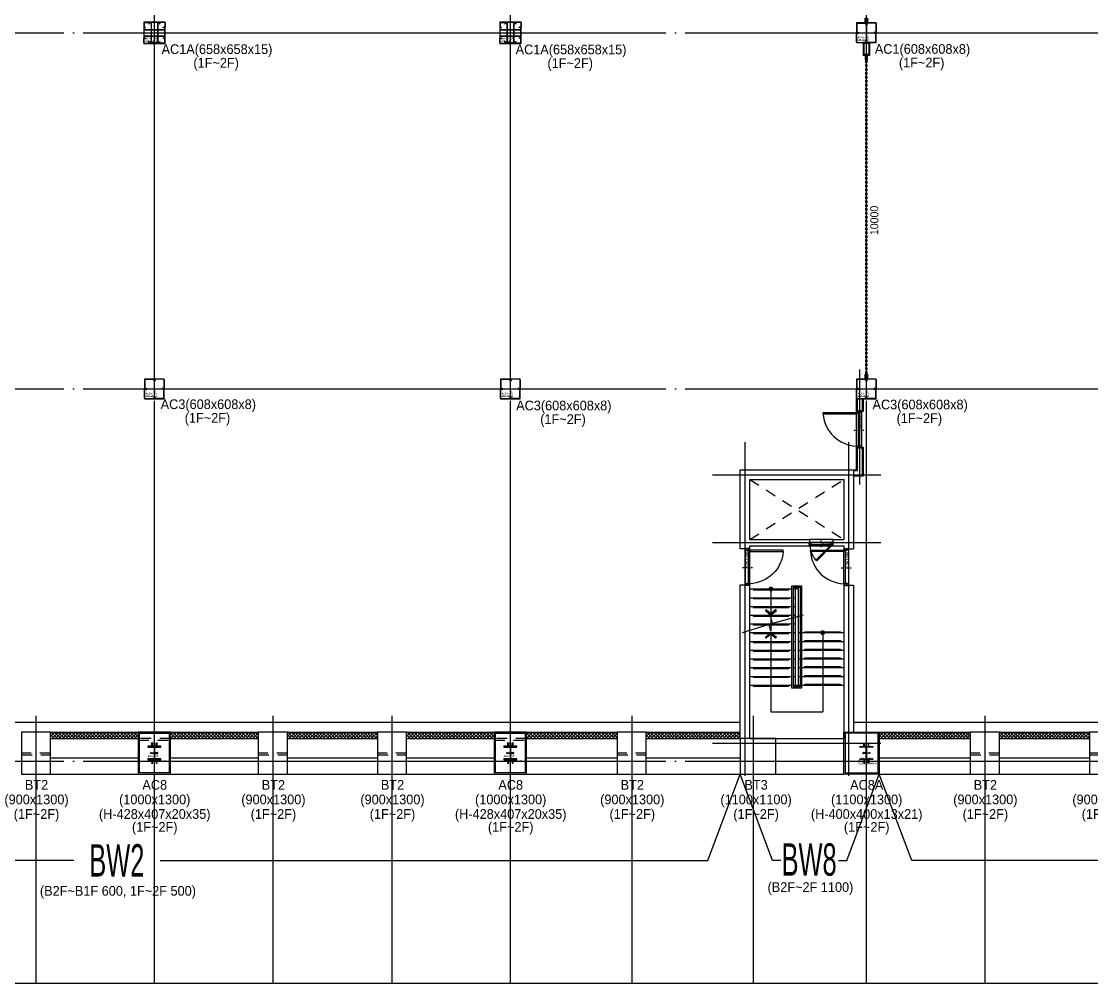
# Model space of a CAD drawing. Header units: millimetres. Extents: x -47382 to 204618, y -51045 to 127155.
# Drawn here: x 53890 to 86960, y 0 to 29723 of the extents above; entities that cross this region are included whole.
import ezdxf
from ezdxf.enums import TextEntityAlignment as Align

# ---------------------------------------------------------------- set-up
doc = ezdxf.new("R2010")
doc.units = ezdxf.units.MM
doc.header["$LTSCALE"] = 300
doc.header["$MEASUREMENT"] = 0
for name, pattern in [('CEN', [62, 60, -1, 0, -1]), ('HID', [2, 1.1, -0.9]), ('HIDDEN2', [0.1875, 0.125, -0.0625])]:
    doc.linetypes.add(name, pattern=pattern)
doc.layers.get('0').update_dxf_attribs({"linetype": 'CONTINUOUS'})
doc.layers.get('Defpoints').update_dxf_attribs({"color": 153, "linetype": 'CONTINUOUS'})
doc.layers.add('A-ANNO-NPLT', color=129, linetype='CONTINUOUS', plot=False)
doc.layers.add('Defpoint', color=161, linetype='CONTINUOUS', plot=False)
for name, color, linetype in [('A-CEN', 1, 'CEN'), ('A-DOOR', 4, 'CONTINUOUS'), ('A-DOOR-JAMB', 4, 'CONTINUOUS'), ('A-DOOR-SILL', 8, 'CONTINUOUS'), ('A-DOOR-SWING', 8, 'CONTINUOUS'), ('A-FLOR-FLIN-TYP2', 8, 'CONTINUOUS'), ('A-FLOR-STRA-ETC', 7, 'CONTINUOUS'), ('A-FLOR-STRA-MAIN', 4, 'CONTINUOUS'), ('A-FLOR-STRA-SUB', 9, 'CONTINUOUS'), ('A-PS-HID', 5, 'HID'), ('A-ST-AXIS-CEN', 252, 'CEN'), ('A-ST-COL', 2, 'CONTINUOUS'), ('A-ST-CONC', 2, 'CONTINUOUS'), ('A-WALL-DRY1', 7, 'CONTINUOUS'), ('A-WALL-MASN', 3, 'CONTINUOUS'), ('Bound', 9, 'CONTINUOUS'), ('HID', 7, 'HID'), ('방화셔터', 11, 'HID'), ('블럭', 5, 'CONTINUOUS'), ('충돌방지대 IN', 4, 'CONTINUOUS')]:
    doc.layers.add(name, color=color, linetype=linetype)
doc.styles.add('ksm', font='')
doc.styles.add('SH_대대리576', font='NanumGothicBold.ttf')
doc.styles.add('SHP-나눔bo', font='')
doc.styles.add('돋움', font='')
doc.styles.get('ksm').set_extended_font_data('Dotum')
doc.styles.get('SHP-나눔bo').set_extended_font_data('NanumGothic', bold=True)
doc.styles.get('돋움').set_extended_font_data('Dotum')

# ---------------------------------------------------------------- blocks, each defined once
blk = doc.blocks.new('XR-평면도$0$8F-PLAN$0$arrow2')
at = {"color": 8}
blk.add_lwpolyline([(0, 0.87), (0.74, 0), (0, -0.87), (0.15, -1), (1, 0), (0.15, 1)], close=True, dxfattribs=at)
for points in [[(0, 0.87), (0.15, 1), (0.74, 0), (1, 0)], [(0.74, 0), (1, 0), (0, -0.87), (0.15, -1)]]:
    blk.add_solid(points, dxfattribs=at)
blk = doc.blocks.new('A$C0e376f74')
at = {"layer": 'A-ANNO-NPLT', "linetype": 'HIDDEN2'}
for p, q in [((-20, 140), (-20, 10)), ((0, 140), (-20, 140)), ((0, 120), (-20, 120)), ((0, 30), (-20, 30)), ((0, 10), (-20, 10)), ((-10, 140), (-10, 10)), ((0, 140), (0, 10)), ((525, 230), (525, -80)), ((1100, 140), (1120, 140)), ((1100, 140), (1100, 10)), ((1100, 120), (1120, 120)), ((1100, 30), (1120, 30)), ((1100, 10), (1120, 10)), ((1110, 140), (1110, 10)), ((1120, 140), (1120, 10))]:
    blk.add_line(p, q, dxfattribs=at)
at = {"layer": 'A-ANNO-NPLT', "linetype": 'ByBlock'}
blk.add_lwpolyline([(1067, 102), (33, 102), (33, 147), (1067, 147)], close=True, dxfattribs=at)
at = {"layer": 'A-DOOR', "linetype": 'ByBlock'}
blk.add_lwpolyline([(1067, 1181), (1067, 147), (1022, 147), (1022, 1181)], close=True, dxfattribs=at)
at = {"layer": 'A-DOOR-JAMB'}
for points in [[(0, 20), (0, 0), (30, 0), (30, 50), (45, 50), (45, 100), (30, 100), (30, 150), (0, 150), (0, 130)], [(1100, 20), (1100, 0), (1070, 0), (1070, 50), (1055, 50), (1055, 100), (1070, 100), (1070, 150), (1100, 150), (1100, 130)]]:
    blk.add_lwpolyline(points, dxfattribs=at)
at = {"layer": 'A-DOOR-SILL'}
for p, q in [((30, 150), (1070, 150)), ((1070, 0), (30, 0))]:
    blk.add_line(p, q, dxfattribs=at)
at = {"layer": 'A-DOOR-SWING'}
blk.add_arc((1107, 109), 1075, 94.5299, 177.8035, dxfattribs=at)
at = {"layer": 'A-ANNO-NPLT', "linetype": 'ByBlock', "style": 'SHP-나눔bo'}
blk.add_text('1100 X 2200', height=60, dxfattribs=at).set_placement((781, 16), align=Align.CENTER)
blk = doc.blocks.new('A$Ce0defec1')
at = {"layer": 'A-ANNO-NPLT', "linetype": 'HIDDEN2'}
for p, q in [((-120, 720), (-120, 700)), ((-120, 720), (0, 720)), ((-120, 710), (0, 710)), ((-120, 700), (0, 700)), ((-110, 720), (-110, 700)), ((-20, 720), (-20, 700)), ((0, 720), (0, 700)), ((-160, 350), (78, 350)), ((-120, 0), (-120, -20)), ((-120, 0), (0, 0)), ((-110, 0), (-110, -20)), ((-20, 0), (-20, -20)), ((0, 0), (0, -20)), ((-120, -10), (0, -10)), ((-120, -20), (0, -20))]:
    blk.add_line(p, q, dxfattribs=at)
at = {"layer": 'A-ANNO-NPLT', "linetype": 'ByBlock'}
blk.add_lwpolyline([(-120, 677), (-85, 677), (-85, 23), (-120, 23)], close=True, dxfattribs=at)
at = {"layer": 'A-DOOR', "linetype": 'ByBlock'}
for p, q in [((-582, 215), (-120, 677)), ((-120, 677), (-120, 700)), ((-120, 700), (0, 700)), ((-120, 677), (-98, 655)), ((-85, 677), (-120, 677)), ((-85, 665), (-85, 677)), ((0, 665), (-85, 665)), ((0, 700), (0, 665)), ((-561, 192), (-98, 655))]:
    blk.add_line(p, q, dxfattribs=at)
blk.add_lwpolyline([(-582, 215), (-561, 192)], dxfattribs=at)
at = {"layer": 'A-DOOR-JAMB'}
for p, q in [((-85, 23), (-120, 23)), ((-120, 23), (-120, 0)), ((-110, 0), (0, 0)), ((-85, 35), (-85, 23)), ((0, 35), (-85, 35)), ((0, 0), (0, 35))]:
    blk.add_line(p, q, dxfattribs=at)
at = {"layer": 'A-DOOR-SILL'}
blk.add_line((0, 18), (0, 665), dxfattribs=at)
at = {"layer": 'A-DOOR-SWING'}
blk.add_arc((-117, 691), 668, 228.3916, 269.7655, dxfattribs=at)
at = {"layer": 'A-ANNO-NPLT', "linetype": 'ByBlock', "style": 'SHP-나눔bo'}
blk.add_text('700X1800', height=45, rotation=90, dxfattribs=at).set_placement((-30, 502), align=Align.CENTER)
blk = doc.blocks.new('15')
at = {"layer": 'A-CEN'}
for p, q in [((-3350, -850), (-3350, 9450)), ((-150, 9450), (-150, -850)), ((-4350, 8450), (850, 8450)), ((-4350, 6350), (850, 6350)), ((850, 150), (-4350, 150))]:
    blk.add_line(p, q, dxfattribs=at)
at = {"layer": 'A-FLOR-FLIN-TYP2'}
blk.add_line((-640, 6450), (-1360, 6450), dxfattribs=at)
at = {"layer": 'A-FLOR-STRA-ETC'}
for p, q in [((-2550, 4920), (-2550, 4110)), ((-2550, 3570), (-2550, 1125)), ((-950, 3570), (-950, 1125)), ((-2550, 1125), (-950, 1125))]:
    blk.add_line(p, q, dxfattribs=at)
at = {"layer": 'A-FLOR-STRA-ETC', "const_width": 75}
for points in [[(-2550, 4957, -1), (-2550, 4882, -1)], [(-950, 3607, -1), (-950, 3532, -1)]]:
    blk.add_lwpolyline(points, format="xyb", close=True, dxfattribs=at)
at = {"layer": 'A-FLOR-STRA-ETC'}
blk.add_lwpolyline([(-1557, 4110), (-2496, 3852), (-2550, 4069), (-2550, 3611), (-2603, 3825), (-3443, 3568)], dxfattribs=at)
at = {"layer": 'A-FLOR-STRA-MAIN'}
for p, q in [((-3200, 4920), (-1900, 4920)), ((-3200, 4650), (-1900, 4650)), ((-1850, 4920), (-1800, 4920)), ((-1850, 4650), (-1800, 4650)), ((-3200, 4380), (-1900, 4380)), ((-1850, 4380), (-1800, 4380)), ((-3200, 4110), (-1900, 4110)), ((-1850, 4110), (-1800, 4110)), ((-3200, 3840), (-1900, 3840)), ((-1850, 3840), (-1800, 3840)), ((-3200, 3570), (-1900, 3570)), ((-1850, 3570), (-1800, 3570)), ((-1700, 3570), (-1650, 3570)), ((-1600, 3570), (-300, 3570)), ((-3200, 3300), (-1900, 3300)), ((-3200, 3030), (-1900, 3030)), ((-1850, 3300), (-1800, 3300)), ((-1850, 3030), (-1800, 3030)), ((-1700, 3300), (-1650, 3300)), ((-1700, 3030), (-1650, 3030)), ((-1600, 3300), (-300, 3300)), ((-1600, 3030), (-300, 3030)), ((-3200, 2760), (-1900, 2760)), ((-1850, 2760), (-1800, 2760)), ((-1700, 2760), (-1650, 2760)), ((-1600, 2760), (-300, 2760)), ((-3200, 2490), (-1900, 2490)), ((-1850, 2490), (-1800, 2490)), ((-1700, 2490), (-1650, 2490)), ((-1600, 2490), (-300, 2490)), ((-3200, 2220), (-1900, 2220)), ((-1850, 2220), (-1800, 2220)), ((-1700, 2220), (-1650, 2220)), ((-1600, 2220), (-300, 2220)), ((-3200, 1950), (-1900, 1950)), ((-1850, 1950), (-1800, 1950)), ((-1700, 1950), (-1650, 1950)), ((-1600, 1950), (-300, 1950))]:
    blk.add_line(p, q, dxfattribs=at)
blk.add_lwpolyline([(-1700, 4920), (-1800, 4920), (-1800, 1950), (-1700, 1950)], close=True, dxfattribs=at)
at = {"layer": 'A-FLOR-STRA-SUB'}
for points in [[(-1900, 5020), (-1600, 5020), (-1600, 1850), (-1900, 1850)], [(-1850, 4970), (-1650, 4970), (-1650, 1900), (-1850, 1900)]]:
    blk.add_lwpolyline(points, close=True, dxfattribs=at)
at = {"layer": 'A-FLOR-STRA-SUB', "color": 250}
for points in [[(-3100, 4920), (-3100, 4890), (-2000, 4890), (-2000, 4920)], [(-3100, 4650), (-3100, 4620), (-2000, 4620), (-2000, 4650)], [(-3100, 4380), (-3100, 4350), (-2000, 4350), (-2000, 4380)], [(-3100, 4110), (-3100, 4080), (-2000, 4080), (-2000, 4110)], [(-3100, 3840), (-3100, 3810), (-2000, 3810), (-2000, 3840)], [(-3100, 3570), (-3100, 3540), (-2000, 3540), (-2000, 3570)], [(-1500, 3570), (-1500, 3600), (-400, 3600), (-400, 3570)], [(-1500, 3300), (-1500, 3330), (-400, 3330), (-400, 3300)], [(-3100, 3300), (-3100, 3270), (-2000, 3270), (-2000, 3300)], [(-3100, 3030), (-3100, 3000), (-2000, 3000), (-2000, 3030)], [(-1500, 3030), (-1500, 3060), (-400, 3060), (-400, 3030)], [(-3100, 2760), (-3100, 2730), (-2000, 2730), (-2000, 2760)], [(-1500, 2760), (-1500, 2790), (-400, 2790), (-400, 2760)], [(-3100, 2490), (-3100, 2460), (-2000, 2460), (-2000, 2490)], [(-1500, 2490), (-1500, 2520), (-400, 2520), (-400, 2490)], [(-3100, 2220), (-3100, 2190), (-2000, 2190), (-2000, 2220)], [(-1500, 2220), (-1500, 2250), (-400, 2250), (-400, 2220)], [(-3100, 1950), (-3100, 1920), (-2000, 1920), (-2000, 1950)], [(-1500, 1950), (-1500, 1980), (-400, 1980), (-400, 1950)]]:
    blk.add_lwpolyline(points, dxfattribs=at)
at = {"layer": 'A-ST-CONC'}
for p, q in [((-3500, 8600), (0, 8600)), ((-3500, 6160), (-3500, 8600)), ((0, 8600), (0, 6160)), ((-3200, 8300), (-300, 8300)), ((-3200, 6450), (-3200, 8300)), ((-300, 8300), (-300, 6450)), ((-3200, 6450), (-1360, 6450)), ((-1360, 6450), (-1360, 6250)), ((-640, 6450), (-640, 6250)), ((-640, 6450), (-300, 6450)), ((-3200, 6160), (-3500, 6160)), ((-3200, 6250), (-1360, 6250)), ((-3200, 6160), (-3200, 6250)), ((-640, 6250), (-300, 6250)), ((-300, 6250), (-300, 6160)), ((-300, 6160), (0, 6160)), ((-3500, 300), (-3500, 5040)), ((-3200, 5040), (-3500, 5040)), ((-3200, 300), (-3200, 5040)), ((-300, 5040), (-300, 300)), ((-300, 5040), (0, 5040)), ((0, 5040), (0, 500)), ((-3200, 300), (-300, 300))]:
    blk.add_line(p, q, dxfattribs=at)
at = {"layer": 'A-DOOR', "xscale": -1}
for name, p, rotation in [('A$Ce0defec1', (-1350, 6370), 270.0000000001343), ('A$C0e376f74', (-3350, 5050), 270.0000000001381)]:
    blk.add_blockref(name, p, dxfattribs=dict(at, rotation=rotation))
at = {"layer": 'A-DOOR', "rotation": 90.0000000001394}
blk.add_blockref('A$C0e376f74', (-150, 5050), dxfattribs=at)
at = {"layer": 'A-FLOR-STRA-ETC', "xscale": 166.9148302599861, "yscale": 167.8920954242349, "zscale": 166.9148302599861, "rotation": 270.0000170093786}
blk.add_blockref('XR-평면도$0$8F-PLAN$0$arrow2', (-2550, 4277), dxfattribs=at)
at = {"layer": 'A-FLOR-STRA-ETC', "extrusion": (0, 0, -1), "xscale": 166.9148302599861, "yscale": 167.8920954242349, "zscale": -166.9148302599861, "rotation": 90.00001700937857}
blk.add_blockref('XR-평면도$0$8F-PLAN$0$arrow2', (2550, 3403), dxfattribs=at)
blk = doc.blocks.new('A$C53E97F43')
at = {"layer": '방화셔터'}
for p, q in [((0, 64), (0, 65)), ((0, 64), (0, 65)), ((0, 11), (0, 10)), ((0, 11), (0, 10)), ((20, 62), (20, 64)), ((20, 13), (20, 11)), ((79, 20), (82, 20)), ((79, 20), (80, 18)), ((80, 18), (79, 18)), ((79, 18), (80, 16)), ((80, 16), (79, 16)), ((79, 16), (80, 14)), ((80, 14), (79, 14)), ((79, 14), (80, 12)), ((80, 12), (79, 12)), ((79, 12), (80, 10)), ((89, 10), (80, 10)), ((82, 12), (82, 18)), ((82, 18), (87, 18)), ((87, 12), (82, 12)), ((87, 12), (87, 18)), ((88, 20), (90, 20)), ((90, 20), (89, 18)), ((89, 18), (90, 18)), ((90, 18), (89, 16)), ((89, 16), (90, 16)), ((90, 16), (89, 14)), ((89, 14), (90, 14)), ((90, 14), (89, 12)), ((89, 12), (90, 12)), ((90, 12), (89, 10))]:
    blk.add_line(p, q, dxfattribs=at)
for points in [[(0, 10), (10, 10), (10, 0), (150, 0), (150, 25), (90, 25), (90, 10), (80, 10), (80, 20), (50, 20), (50, 50), (150, 50), (150, 75), (10, 75), (10, 65), (0, 65)], [(0, 11), (11, 11), (11, 2), (148, 2), (148, 24), (91, 24), (91, 9), (78, 9), (78, 19), (48, 19), (48, 52), (148, 52), (148, 74), (11, 74), (11, 64), (0, 64)], [(20, 11), (20, 11), (0, 11), (0, 64), (20, 64)], [(20, 13), (2, 13), (2, 62), (20, 62)]]:
    blk.add_lwpolyline(points, dxfattribs=at)
for centre, radius, start, end in [((75, 41), 2, 39.9712, 180), ((74, 41), 0.5, 180, 0), ((75, 41), 1, 49.239, 180), ((48, 21), 35.2, 358.1243, 36.6903), ((47, 16), 40, 5.838, 42.0129), ((82, 20), 0.5, 180, 0), ((87, 20), 0.5, 180, 0)]:
    blk.add_arc(centre, radius, start, end, dxfattribs=at)
blk = doc.blocks.new('XR-평면도$0$DOOR_1000')
at = {"layer": 'A-DOOR', "xscale": -1, "rotation": 1.297666310037115e-12}
blk.add_blockref('A$C0e376f74', (1100, 0), dxfattribs=at)
blk = doc.blocks.new('AC1 (1~2f)')
at = {"layer": 'A-ST-COL'}
for p, q in [((0, 588), (0, 324)), ((8, 588), (8, 324)), ((20, 608), (284, 608)), ((20, 600), (284, 600)), ((295, 584), (282, 553)), ((290, 550), (282, 553)), ((303, 581), (290, 550)), ((305, 581), (318, 550)), ((313, 584), (326, 553)), ((318, 550), (326, 553)), ((588, 608), (324, 608)), ((588, 600), (324, 600)), ((600, 588), (600, 324)), ((608, 588), (608, 324)), ((0, 20), (0, 284)), ((8, 20), (8, 284)), ((20, 8), (284, 8)), ((20, 0), (284, 0)), ((24, 313), (55, 326)), ((24, 295), (55, 282)), ((27, 305), (58, 318)), ((27, 303), (58, 290)), ((58, 318), (55, 326)), ((58, 290), (55, 282)), ((290, 58), (282, 55)), ((295, 24), (282, 55)), ((303, 27), (290, 58)), ((305, 27), (318, 58)), ((313, 24), (326, 55)), ((318, 58), (326, 55)), ((588, 8), (324, 8)), ((588, 0), (324, 0)), ((550, 318), (553, 326)), ((581, 305), (550, 318)), ((581, 303), (550, 290)), ((550, 290), (553, 282)), ((584, 313), (553, 326)), ((584, 295), (553, 282)), ((600, 20), (600, 284)), ((608, 20), (608, 284))]:
    blk.add_line(p, q, dxfattribs=at)
for centre, radius, start, end in [((20, 588), 20, 90, 180), ((20, 588), 12, 90, 180), ((284, 588), 20, 340, 90), ((284, 588), 12, 340, 90), ((324, 588), 20, 90, 200), ((324, 588), 12, 90, 200), ((588, 588), 20, 0, 90), ((588, 588), 12, 0, 90), ((20, 324), 20, 180, 290), ((20, 284), 20, 70, 180), ((20, 20), 20, 180, 270), ((20, 324), 12, 180, 290), ((20, 284), 12, 70, 180), ((20, 20), 12, 180, 270), ((284, 20), 20, 270, 20), ((284, 20), 12, 270, 20), ((324, 20), 20, 160, 270), ((324, 20), 12, 160, 270), ((588, 324), 20, 250, 0), ((588, 284), 20, 0, 110), ((588, 324), 12, 250, 0), ((588, 284), 12, 0, 110), ((588, 20), 20, 270, 0), ((588, 20), 12, 270, 0)]:
    blk.add_arc(centre, radius, start, end, dxfattribs=at)
at = {"layer": 'Bound', "color": 9, "linetype": 'Continuous'}
for p, q in [((608, 608), (0, 608)), ((0, 608), (0, 0)), ((608, 0), (608, 608)), ((0, 0), (608, 0))]:
    blk.add_line(p, q, dxfattribs=at)
at = {"layer": 'Defpoint'}
for p, q in [((304, 608), (304, 0)), ((0, 304), (608, 304))]:
    blk.add_line(p, q, dxfattribs=at)
at = {"layer": 'Defpoint', "linetype": 'Continuous', "style": 'SH_대대리576'}
for s, p in [('AC1 (1~2F)', (31, 159)), ('608x608x8', (31, 78))]:
    blk.add_text(s, height=50, dxfattribs=at).set_placement(p, align=Align.MIDDLE_LEFT)
blk = doc.blocks.new('AC1A(1~2F)')
for points in [[(199, 678), (499, 678), (499, 663), (199, 663)], [(20, 499), (20, 199), (35, 199), (35, 499)], [(678, 199), (678, 499), (663, 499), (663, 199)], [(199, 20), (499, 20), (499, 35), (199, 35)]]:
    blk.add_hatch(color=9).paths.add_polyline_path(points)
for p, q in [((244, 665), (244, 33)), ((253, 665), (253, 33)), ((444, 665), (444, 33)), ((453, 665), (453, 33)), ((33, 453), (665, 453)), ((33, 444), (665, 444)), ((33, 254), (665, 254)), ((33, 245), (665, 245))]:
    blk.add_line(p, q)
at = {"color": 8, "linetype": 'Continuous'}
for points in [[(199, 678), (499, 678), (499, 663), (199, 663)], [(20, 499), (20, 199), (35, 199), (35, 499)], [(678, 199), (678, 499), (663, 499), (663, 199)], [(199, 20), (499, 20), (499, 35), (199, 35)]]:
    blk.add_lwpolyline(points, close=True, dxfattribs=at)
at = {"layer": 'A-ST-COL'}
for p, q in [((40, 678), (179, 678)), ((40, 670), (179, 670)), ((658, 678), (519, 678)), ((658, 670), (519, 670)), ((20, 658), (20, 519)), ((28, 658), (28, 519)), ((44, 508), (75, 521)), ((47, 500), (78, 513)), ((78, 513), (75, 521)), ((190, 654), (177, 623)), ((185, 620), (177, 623)), ((198, 651), (185, 620)), ((500, 651), (513, 620)), ((508, 654), (521, 623)), ((513, 620), (521, 623)), ((620, 513), (623, 521)), ((651, 500), (620, 513)), ((654, 508), (623, 521)), ((670, 658), (670, 519)), ((678, 658), (678, 519)), ((20, 40), (20, 179)), ((28, 40), (28, 179)), ((40, 28), (179, 28)), ((40, 20), (179, 20)), ((44, 190), (75, 177)), ((47, 198), (78, 185)), ((78, 185), (75, 177)), ((185, 78), (177, 75)), ((190, 44), (177, 75)), ((198, 47), (185, 78)), ((500, 47), (513, 78)), ((508, 44), (521, 75)), ((513, 78), (521, 75)), ((658, 28), (519, 28)), ((658, 20), (519, 20)), ((651, 198), (620, 185)), ((620, 185), (623, 177)), ((654, 190), (623, 177)), ((670, 40), (670, 179)), ((678, 40), (678, 179))]:
    blk.add_line(p, q, dxfattribs=at)
for centre, radius, start, end in [((40, 658), 20, 90, 180), ((40, 658), 12, 90, 180), ((179, 658), 20, 340, 90), ((179, 658), 12, 340, 90), ((519, 658), 20, 90, 200), ((519, 658), 12, 90, 200), ((658, 658), 20, 0, 90), ((658, 658), 12, 0, 90), ((40, 519), 20, 180, 290), ((40, 519), 12, 180, 290), ((658, 519), 20, 250, 0), ((658, 519), 12, 250, 0), ((40, 179), 20, 70, 180), ((40, 40), 20, 180, 270), ((40, 179), 12, 70, 180), ((40, 40), 12, 180, 270), ((179, 40), 20, 270, 20), ((179, 40), 12, 270, 20), ((519, 40), 20, 160, 270), ((519, 40), 12, 160, 270), ((658, 179), 20, 0, 110), ((658, 179), 12, 0, 110), ((658, 40), 20, 270, 0), ((658, 40), 12, 270, 0)]:
    blk.add_arc(centre, radius, start, end, dxfattribs=at)
at = {"layer": 'Bound', "color": 9, "linetype": 'Continuous'}
for p, q in [((678, 678), (20, 678)), ((20, 678), (20, 20)), ((678, 20), (678, 678)), ((20, 20), (678, 20))]:
    blk.add_line(p, q, dxfattribs=at)
at = {"layer": 'Defpoint'}
for p, q in [((349, 0), (349, 698)), ((0, 349), (698, 349))]:
    blk.add_line(p, q, dxfattribs=at)
at = {"layer": 'Defpoint', "linetype": 'Continuous', "style": 'SH_대대리576'}
for s, p in [('AC1A (1~2F)', (71, 174)), ('658x658x15', (71, 93))]:
    blk.add_text(s, height=50, dxfattribs=at).set_placement(p, align=Align.MIDDLE_LEFT)
blk = doc.blocks.new('AC3(1~2f)')
at = {"layer": 'A-ST-COL'}
for p, q in [((20, 608), (20, 344)), ((28, 608), (28, 344)), ((40, 628), (304, 628)), ((40, 620), (304, 620)), ((44, 333), (75, 346)), ((47, 325), (78, 338)), ((78, 338), (75, 346)), ((315, 604), (302, 573)), ((310, 570), (302, 573)), ((323, 601), (310, 570)), ((325, 601), (338, 570)), ((333, 604), (346, 573)), ((338, 570), (346, 573)), ((608, 628), (344, 628)), ((608, 620), (344, 620)), ((570, 338), (573, 346)), ((601, 325), (570, 338)), ((604, 333), (573, 346)), ((620, 608), (620, 344)), ((628, 608), (628, 344)), ((20, 40), (20, 304)), ((28, 40), (28, 304)), ((40, 28), (304, 28)), ((40, 20), (304, 20)), ((44, 315), (75, 302)), ((47, 323), (78, 310)), ((78, 310), (75, 302)), ((310, 78), (302, 75)), ((315, 44), (302, 75)), ((323, 47), (310, 78)), ((325, 47), (338, 78)), ((333, 44), (346, 75)), ((338, 78), (346, 75)), ((608, 28), (344, 28)), ((608, 20), (344, 20)), ((601, 323), (570, 310)), ((570, 310), (573, 302)), ((604, 315), (573, 302)), ((620, 40), (620, 304)), ((628, 40), (628, 304))]:
    blk.add_line(p, q, dxfattribs=at)
for centre, radius, start, end in [((40, 608), 20, 90, 180), ((40, 344), 20, 180, 290), ((40, 608), 12, 90, 180), ((40, 344), 12, 180, 290), ((304, 608), 20, 340, 90), ((304, 608), 12, 340, 90), ((344, 608), 20, 90, 200), ((344, 608), 12, 90, 200), ((608, 344), 20, 250, 0), ((608, 344), 12, 250, 0), ((608, 608), 20, 0, 90), ((608, 608), 12, 0, 90), ((40, 304), 20, 70, 180), ((40, 40), 20, 180, 270), ((40, 304), 12, 70, 180), ((40, 40), 12, 180, 270), ((304, 40), 20, 270, 20), ((304, 40), 12, 270, 20), ((344, 40), 20, 160, 270), ((344, 40), 12, 160, 270), ((608, 304), 20, 0, 110), ((608, 304), 12, 0, 110), ((608, 40), 20, 270, 0), ((608, 40), 12, 270, 0)]:
    blk.add_arc(centre, radius, start, end, dxfattribs=at)
at = {"layer": 'Bound', "color": 9, "linetype": 'Continuous'}
for p, q in [((628, 628), (20, 628)), ((20, 628), (20, 20)), ((628, 20), (628, 628)), ((20, 20), (628, 20))]:
    blk.add_line(p, q, dxfattribs=at)
at = {"layer": 'Defpoint'}
for p, q in [((324, 0), (324, 648)), ((0, 324), (648, 324))]:
    blk.add_line(p, q, dxfattribs=at)
at = {"layer": 'Defpoint', "linetype": 'Continuous', "style": 'SH_대대리576'}
for s, p in [('AC3 (1~2F)', (59, 178)), ('608x608x8', (59, 97))]:
    blk.add_text(s, height=50, dxfattribs=at).set_placement(p, align=Align.MIDDLE_LEFT)
blk = doc.blocks.new('ACT 지상1층구조평면도')
for points in [[(105842, 57556), (104922, 57556), (104922, 58776), (105842, 58776)], [(116842, 57556), (115922, 57556), (115922, 58776), (116842, 58776)], [(126722, 57556), (127742, 57556), (127742, 58776), (126722, 58776)], [(105304, 58470), (105296, 58470), (105296, 58480), (105331, 58480), (105331, 58470), (105323, 58470), (105323, 58380), (105304, 58380)], [(105440, 58470), (105432, 58470), (105432, 58480), (105467, 58480), (105467, 58470), (105459, 58470), (105459, 58380), (105440, 58380)], [(116304, 58470), (116296, 58470), (116296, 58480), (116331, 58480), (116331, 58470), (116323, 58470), (116323, 58380), (116304, 58380)], [(116440, 58470), (116432, 58470), (116432, 58480), (116467, 58480), (116467, 58470), (116459, 58470), (116459, 58380), (116440, 58380)], [(127306, 58456), (127298, 58456), (127298, 58466), (127333, 58466), (127333, 58456), (127325, 58456), (127325, 58366), (127306, 58366)], [(127459, 58456), (127467, 58456), (127467, 58466), (127432, 58466), (127432, 58456), (127440, 58456), (127440, 58366), (127459, 58366)], [(105282, 58157), (105282, 58149), (105272, 58149), (105272, 58184), (105282, 58184), (105282, 58176), (105372, 58176), (105372, 58157)], [(105304, 57862), (105296, 57862), (105296, 57852), (105331, 57852), (105331, 57862), (105323, 57862), (105323, 57952), (105304, 57952)], [(105482, 58157), (105482, 58149), (105492, 58149), (105492, 58184), (105482, 58184), (105482, 58176), (105392, 58176), (105392, 58157)], [(105440, 57862), (105432, 57862), (105432, 57852), (105467, 57852), (105467, 57862), (105459, 57862), (105459, 57952), (105440, 57952)], [(116282, 58157), (116282, 58149), (116272, 58149), (116272, 58184), (116282, 58184), (116282, 58176), (116372, 58176), (116372, 58157)], [(116304, 57862), (116296, 57862), (116296, 57852), (116331, 57852), (116331, 57862), (116323, 57862), (116323, 57952), (116304, 57952)], [(116482, 58157), (116482, 58149), (116492, 58149), (116492, 58184), (116482, 58184), (116482, 58176), (116392, 58176), (116392, 58157)], [(116440, 57862), (116432, 57862), (116432, 57852), (116467, 57852), (116467, 57862), (116459, 57862), (116459, 57952), (116440, 57952)], [(127285, 58177), (127285, 58185), (127275, 58185), (127275, 58150), (127285, 58150), (127285, 58158), (127375, 58158), (127375, 58177)], [(127306, 57876), (127298, 57876), (127298, 57866), (127333, 57866), (127333, 57876), (127325, 57876), (127325, 57966), (127306, 57966)], [(127478, 58177), (127478, 58185), (127488, 58185), (127488, 58150), (127478, 58150), (127478, 58158), (127388, 58158), (127388, 58177)], [(127459, 57876), (127467, 57876), (127467, 57866), (127432, 57866), (127432, 57876), (127440, 57876), (127440, 57966), (127459, 57966)]]:
    blk.add_lwpolyline(points, close=True)
at = {"color": 2, "linetype": 'Continuous'}
for points in [[(105392, 58323, -0.414214), (105414, 58345), (105585, 58345), (105585, 58380), (105178, 58380), (105178, 58345), (105350, 58345, -0.414214), (105372, 58323), (105372, 58009, -0.414214), (105350, 57987), (105178, 57987), (105178, 57952), (105585, 57952), (105585, 57987), (105414, 57987, -0.414214), (105392, 58009)], [(116392, 58323, -0.414214), (116414, 58345), (116585, 58345), (116585, 58380), (116178, 58380), (116178, 58345), (116350, 58345, -0.414214), (116372, 58323), (116372, 58009, -0.414214), (116350, 57987), (116178, 57987), (116178, 57952), (116585, 57952), (116585, 57987), (116414, 57987, -0.414214), (116392, 58009)], [(127375, 58323, 0.414214), (127353, 58345), (127182, 58345), (127182, 58366), (127582, 58366), (127582, 58345), (127410, 58345, 0.414214), (127388, 58323), (127388, 58009, 0.414214), (127410, 57987), (127582, 57987), (127582, 57966), (127182, 57966), (127182, 57987), (127353, 57987, 0.414214), (127375, 58009)]]:
    blk.add_lwpolyline(points, format="xyb", close=True, dxfattribs=at)
at = {"layer": 'A-ST-COL'}
for points in [[(101272, 57516), (102172, 57516), (102172, 58816), (101272, 58816)], [(104882, 57516), (105882, 57516), (105882, 58816), (104882, 58816)], [(108592, 57516), (109492, 57516), (109492, 58816), (108592, 58816)], [(112272, 57516), (113172, 57516), (113172, 58816), (112272, 58816)], [(115882, 57516), (116882, 57516), (116882, 58816), (115882, 58816)], [(119682, 57516), (120582, 57516), (120582, 58816), (119682, 58816)], [(123482, 58616), (123482, 57516), (124582, 57516), (124582, 58616)], [(127782, 57516), (126682, 57516), (126682, 58816), (127782, 58816)], [(130592, 57516), (131492, 57516), (131492, 58816), (130592, 58816)], [(134272, 57516), (135172, 57516), (135172, 58816), (134272, 58816)]]:
    blk.add_lwpolyline(points, close=True, dxfattribs=at)
at = {"layer": 'Defpoint'}
blk.add_lwpolyline([(189382, 51045), (47382, 51045), (47382, 150416), (189382, 150416)], close=True, dxfattribs=at)
for name, p in [('AC1A(1~2F)', (105033, 80067)), ('AC1A(1~2F)', (116033, 80067)), ('AC1 (1~2f)', (127078, 80112)), ('AC3(1~2f)', (105058, 69092)), ('AC3(1~2f)', (116058, 69092)), ('AC3(1~2f)', (127058, 69092))]:
    blk.add_blockref(name, p)
at = {"layer": 'Defpoint', "linetype": 'Continuous', "style": 'SH_대대리576'}
for s, p in [('AC8 (1~2F)', (105172, 58067)), ('1000x1300', (105172, 57990)), ('H-428x407x20x35', (105172, 57916)), ('AC8 (1~2F)', (116172, 58067)), ('1000x1300', (116172, 57990)), ('H-428x407x20x35', (116172, 57916))]:
    blk.add_text(s, height=50, dxfattribs=at).set_placement(p, align=Align.MIDDLE_LEFT)
at = {"layer": 'Defpoint', "linetype": 'Continuous', "style": 'SH_대대리576', "text_generation_flag": 4}
for s, p in [('1100x1300', (127464, 57917)), ('H-400x400x13x21', (127694, 57847)), ('AC8A (1~2F)', (127593, 57998))]:
    blk.add_text(s, height=50, rotation=180, dxfattribs=at).set_placement(p, align=Align.MIDDLE_LEFT)

msp = doc.modelspace()

# ---------------------------------------------------------------- hatches: boundary and pattern name
at = {"layer": '블럭', "transparency": 33554687}
h = msp.add_hatch(dxfattribs=at)
h.set_pattern_fill('ANSI37', color=256, scale=600)
h.set_pattern_definition([(45, (22890, -10800), (-53.03301, 53.03301), []), (135, (22890, -10800), (-53.03301, -53.03301), [])])
h.paths.add_polyline_path([(54790, 7771), (57500, 7771), (57500, 7571), (54790, 7571)])
h = msp.add_hatch(dxfattribs=at)
h.set_pattern_fill('ANSI37', color=256, scale=600)
h.set_pattern_definition([(45, (26550, -10800), (-53.03301, 53.03301), []), (135, (26550, -10800), (-53.03301, -53.03301), [])])
h.paths.add_polyline_path([(58500, 7771), (61210, 7771), (61210, 7571), (58500, 7571)])
h = msp.add_hatch(dxfattribs=at)
h.set_pattern_fill('ANSI37', color=256, scale=600)
h.set_pattern_definition([(45, (30210, -10800), (-53.03301, 53.03301), []), (135, (30210, -10800), (-53.03301, -53.03301), [])])
h.paths.add_polyline_path([(62110, 7771), (64890, 7771), (64890, 7571), (62110, 7571)])
h = msp.add_hatch(dxfattribs=at)
h.set_pattern_fill('ANSI37', color=256, scale=600)
h.set_pattern_definition([(45, (33890, -10800), (-53.03301, 53.03301), []), (135, (33890, -10800), (-53.03301, -53.03301), [])])
h.paths.add_polyline_path([(65790, 7771), (68500, 7771), (68500, 7571), (65790, 7571)])
h = msp.add_hatch(dxfattribs=at)
h.set_pattern_fill('ANSI37', color=256, scale=600)
h.set_pattern_definition([(45, (37550, -10800), (-53.03301, 53.03301), []), (135, (37550, -10800), (-53.03301, -53.03301), [])])
h.paths.add_polyline_path([(69500, 7771), (72300, 7771), (72300, 7571), (69500, 7571)])
h = msp.add_hatch(dxfattribs=at)
h.set_pattern_fill('ANSI37', color=256, scale=600)
h.set_pattern_definition([(45, (41300, -10800), (-53.03301, 53.03301), []), (135, (41300, -10800), (-53.03301, -53.03301), [])])
h.paths.add_polyline_path([(73200, 7771), (76100, 7771), (76100, 7571), (73200, 7571)])
h = msp.add_hatch(dxfattribs=at)
h.set_pattern_fill('ANSI37', color=256, scale=600)
h.set_pattern_definition([(45, (48500, -10800), (-53.03301, 53.03301), []), (135, (48500, -10800), (-53.03301, -53.03301), [])])
h.paths.add_polyline_path([(80400, 7771), (83210, 7771), (83210, 7571), (80400, 7571)])
h = msp.add_hatch(dxfattribs=at)
h.set_pattern_fill('ANSI37', color=256, scale=600)
h.set_pattern_definition([(45, (52210, -10800), (-53.03301, 53.03301), []), (135, (52210, -10800), (-53.03301, -53.03301), [])])
h.paths.add_polyline_path([(84110, 7771), (86890, 7771), (86890, 7571), (84110, 7571)])

# ---------------------------------------------------------------- linework, layer by layer
at = {"layer": 'A-CEN'}
for p, q in [((79796, 15421), (79796, 18971)), ((75250, 15721), (80450, 15721)), ((54340, 8271), (54340, 0)), ((61660, 8271), (61660, 0)), ((65340, 8271), (65340, 0)), ((72750, 8271), (72750, 0)), ((76500, 8271), (76500, 0)), ((83660, 8271), (83660, 0))]:
    msp.add_line(p, q, dxfattribs=at)
at = {"layer": 'A-PS-HID'}
for p, q in [((76400, 13721), (79300, 15571)), ((76400, 15571), (79300, 13721))]:
    msp.add_line(p, q, dxfattribs=at)
at = {"layer": 'A-ST-AXIS-CEN'}
for p, q in [((58000, 0), (58000, 99371)), ((69000, 0), (69000, 99371)), ((80000, 0), (80000, 99371)), ((0, 29371), (142000, 29371)), ((0, 18371), (142000, 18371)), ((0, 6871), (142000, 6871))]:
    msp.add_line(p, q, dxfattribs=at)
at = {"layer": 'A-ST-CONC'}
for p, q in [((54790, 6971), (57500, 6971)), ((58450, 6971), (61210, 6971)), ((62110, 6971), (64890, 6971)), ((65790, 6971), (68500, 6971)), ((69500, 6971), (72300, 6971)), ((73200, 6971), (76100, 6971)), ((80400, 6971), (83210, 6971)), ((84110, 6971), (86890, 6971)), ((54790, 6471), (57550, 6471)), ((58450, 6471), (61210, 6471)), ((62110, 6471), (64890, 6471)), ((65790, 6471), (68550, 6471)), ((69450, 6471), (72300, 6471)), ((73200, 6471), (76100, 6471)), ((77200, 6471), (79300, 6471)), ((80400, 6471), (83210, 6471)), ((84110, 6471), (86890, 6471))]:
    msp.add_line(p, q, dxfattribs=at)
at = {"layer": 'A-WALL-DRY1'}
for p, q in [((80100, 29067), (79900, 29067)), ((79900, 29067), (79900, 28675)), ((80088, 29055), (79913, 29055)), ((79913, 29055), (79913, 28688)), ((80075, 29042), (79925, 29042)), ((79925, 29042), (79925, 28700)), ((80075, 29042), (80075, 28700)), ((80088, 29055), (80088, 28688)), ((80100, 29067), (80100, 28675)), ((80100, 28675), (79900, 28675)), ((80088, 28688), (79913, 28688)), ((80075, 28700), (79925, 28700)), ((79696, 17671), (79696, 18067)), ((79709, 17684), (79709, 18067)), ((79721, 17696), (79721, 18067)), ((79871, 18067), (79871, 17696)), ((79884, 18067), (79884, 17684)), ((79896, 18067), (79896, 17671)), ((79896, 17671), (79696, 17671)), ((79884, 17684), (79709, 17684)), ((79871, 17696), (79721, 17696)), ((79696, 15871), (79696, 16571)), ((79696, 16571), (79896, 16571)), ((79709, 15859), (79709, 16559)), ((79709, 16559), (79884, 16559)), ((79721, 15846), (79721, 16546)), ((79721, 16546), (79871, 16546)), ((79871, 16546), (79871, 15696)), ((79884, 16559), (79884, 15684)), ((79896, 16571), (79896, 15671)), ((79600, 15871), (79696, 15871)), ((79600, 15859), (79709, 15859)), ((79600, 15846), (79721, 15846)), ((79871, 15696), (79600, 15696)), ((79884, 15684), (79600, 15684)), ((79896, 15671), (79600, 15671))]:
    msp.add_line(p, q, dxfattribs=at)
at = {"layer": 'A-WALL-MASN'}
for p, q in [((58450, 7771), (61210, 7771)), ((62110, 7771), (64890, 7771)), ((65790, 7771), (68500, 7771)), ((69500, 7771), (72300, 7771)), ((73200, 7771), (76100, 7771)), ((80400, 7771), (83210, 7771)), ((84110, 7771), (86890, 7771)), ((58500, 7571), (61210, 7571)), ((62110, 7571), (64890, 7571)), ((65790, 7571), (68500, 7571)), ((69500, 7571), (72300, 7571)), ((73200, 7571), (76100, 7571)), ((80400, 7571), (83210, 7571)), ((84110, 7571), (86890, 7571))]:
    msp.add_line(p, q, dxfattribs=at)
for points in [[(54790, 7771), (57500, 7771)], [(54790, 7571), (57500, 7571)]]:
    msp.add_lwpolyline(points, dxfattribs=at)
at = {"layer": 'Defpoint'}
msp.add_lwpolyline([(142000, 0), (0, 0), (0, 99371), (142000, 99371)], close=True, dxfattribs=at)
at = {"layer": 'Defpoints'}
for points in [[(55512, 3805), (40500, 3805), (39500, 6471)], [(58178, 3805), (75100, 3805), (76100, 6471)], [(77357, 3805), (77100, 3805), (76100, 6471)], [(79144, 3805), (79400, 3805), (80400, 6471)], [(100763, 3805), (81400, 3805), (80400, 6471)]]:
    msp.add_lwpolyline(points, dxfattribs=at)
at = {"layer": 'HID'}
for points in [[(57500, 7571), (57500, 7521), (58500, 7521), (58500, 7571)], [(68500, 7571), (68500, 7521), (69500, 7521), (69500, 7571)], [(53890, 7121), (53890, 7071), (54790, 7071), (54790, 7121)], [(61210, 7121), (61210, 7071), (62110, 7071), (62110, 7121)], [(64890, 7121), (64890, 7071), (65790, 7071), (65790, 7121)], [(72300, 7121), (72300, 7071), (73200, 7071), (73200, 7121)], [(83210, 7121), (83210, 7071), (84110, 7071), (84110, 7121)], [(86890, 7121), (86890, 7071), (87790, 7071), (87790, 7121)]]:
    msp.add_lwpolyline(points, close=True, dxfattribs=at)
at = {"layer": '방화셔터', "linetype": 'HID', "ltscale": 0.2}
for p, q in [((79988, 18725), (79988, 28625)), ((79988, 28625), (80013, 28625)), ((80013, 28625), (80013, 18725)), ((80013, 18725), (79988, 18725))]:
    msp.add_line(p, q, dxfattribs=at)
at = {"layer": '충돌방지대 IN'}
for points in [[(39900, 8071), (76100, 8071)], [(79600, 8071), (131100, 8071)]]:
    msp.add_lwpolyline(points, dxfattribs=at)

# ---------------------------------------------------------------- block references
for name, p in [('ACT 지상1층구조평면도', (-47382, -51045)), ('15', (79600, 7271))]:
    msp.add_blockref(name, p)
at = {"xscale": -1, "rotation": 89.99999999999994}
msp.add_blockref('XR-평면도$0$DOOR_1000', (79846, 17671), dxfattribs=at)
at = {"layer": '방화셔터', "xscale": -1, "rotation": 270.0000000001315}
for p in [(79962, 29675), (79962, 18675)]:
    msp.add_blockref('A$C53E97F43', p, dxfattribs=at)
at = {"layer": '방화셔터', "rotation": 270.0000000001315}
msp.add_blockref('A$C53E97F43', (79962, 28675), dxfattribs=at)

# ---------------------------------------------------------------- texts
at = {"layer": 'Defpoints', "linetype": 'Continuous', "style": '돋움'}
for s, p in [('AC1A(658x658x15)', (59933, 28626)), ('AC1A(658x658x15)', (70874, 28616)), ('AC1(608x608x8)', (81734, 28632)), ('(1F~2F)', (59908, 28206)), ('(1F~2F)', (70848, 28195)), ('(1F~2F)', (81709, 28211)), ('AC3(608x608x8)', (59666, 17658)), ('AC3(608x608x8)', (70651, 17618)), ('AC3(608x608x8)', (81662, 17649)), ('(1F~2F)', (59640, 17237)), ('(1F~2F)', (70626, 17197)), ('(1F~2F)', (81637, 17228)), ('BT2', (54357, 5899)), ('AC8', (58010, 5899)), ('BT2', (61677, 5899)), ('BT2', (65357, 5899)), ('AC8', (69010, 5899)), ('BT2', (72767, 5899)), ('BT3', (76592, 5899)), ('AC8A', (80010, 5899)), ('BT2', (83677, 5899)), ('(900x1300)', (54357, 5449)), ('(1000x1300)', (58010, 5449)), ('(900x1300)', (61677, 5449)), ('(900x1300)', (65357, 5449)), ('(1000x1300)', (69010, 5449)), ('(900x1300)', (72767, 5449)), ('(1100x1100)', (76592, 5449)), ('(1100x1300)', (80010, 5449)), ('(900x1300)', (83677, 5449)), ('(900x1300)', (87357, 5449)), ('(1F~2F)', (54357, 4999)), ('(H-428x407x20x35)', (58010, 4999)), ('(1F~2F)', (61677, 4999)), ('(1F~2F)', (65357, 4999)), ('(H-428x407x20x35)', (69010, 4999)), ('(1F~2F)', (72767, 4999)), ('(1F~2F)', (76592, 4999)), ('(H-400x400x13x21)', (80010, 4999)), ('(1F~2F)', (83677, 4999)), ('(1F~2F)', (87357, 4999)), ('(1F~2F)', (58010, 4599)), ('(1F~2F)', (69010, 4599)), ('(1F~2F)', (80010, 4599))]:
    msp.add_text(s, height=300, dxfattribs=at).set_placement(p, align=Align.BOTTOM_CENTER)
msp.add_text('10000', height=250, rotation=90, dxfattribs=at).set_placement((80246, 23575), align=Align.MIDDLE)
at = {"layer": 'Defpoints', "style": 'ksm', "width": 0.6}
for s, p in [('BW2', (56839, 3806)), ('BW8', (78231, 3834))]:
    msp.add_text(s, height=1000, dxfattribs=at).set_placement(p, align=Align.MIDDLE_CENTER)
at = {"layer": 'Defpoints', "linetype": 'Continuous', "style": '돋움'}
for s, p in [('(B2F~B1F 600, 1F~2F 500)', (56873, 2865)), ('(B2F~2F 1100)', (78272, 2981))]:
    msp.add_text(s, height=300, dxfattribs=at).set_placement(p, align=Align.MIDDLE_CENTER)

doc.saveas('drawing.dxf')
